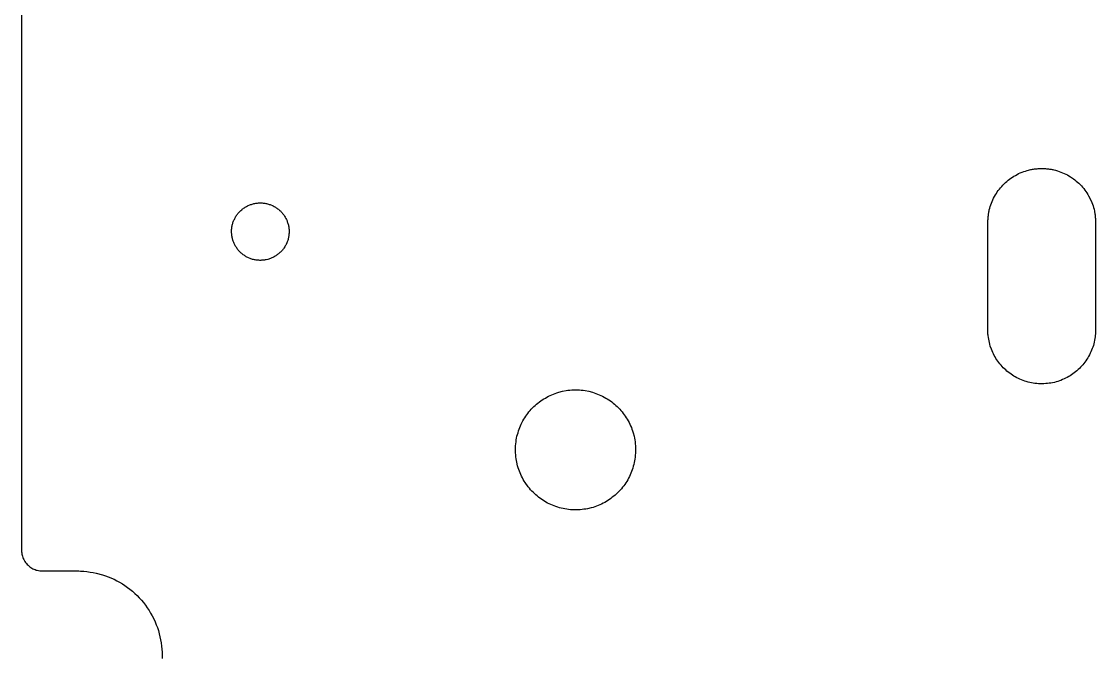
# Model space of a CAD drawing. Extents: x 14 to 158, y 769 to 1204.
# Drawn here: x 14 to 90.1, y 859.3 to 904.1 of the extents above; entities that cross this region are included whole.
import ezdxf

# ---------------------------------------------------------------- set-up
doc = ezdxf.new("R2010")
doc.units = 0

msp = doc.modelspace()

# ---------------------------------------------------------------- linework, layer by layer
at = {"layer": 'Top'}
for p, q in [((14.025508, 928.011522), (14.0255, 866.648)), ((84.732824, 893.366882), (84.855762, 893.414172)), ((84.855762, 893.414172), (84.975553, 893.464609)), ((84.975553, 893.464609), (85.095336, 893.502458)), ((85.095336, 893.502458), (85.218282, 893.537159)), ((85.218282, 893.537159), (85.476772, 893.600185)), ((85.476772, 893.600185), (85.533504, 893.615922)), ((85.533504, 893.615922), (85.596531, 893.625364)), ((85.596531, 893.625364), (85.668999, 893.63182)), ((85.668999, 893.63182), (85.735173, 893.647556)), ((85.735173, 893.647556), (85.7982, 893.656998)), ((85.7982, 893.656998), (85.8644, 893.657)), ((85.8644, 893.657), (85.927427, 893.666442)), ((85.927427, 893.666442), (85.993601, 893.672898)), ((85.993601, 893.672898), (86.066, 893.673)), ((86.066, 893.673), (86.129027, 893.682442)), ((86.129027, 893.682442), (86.397, 893.683)), ((86.397, 893.683), (86.460027, 893.673558)), ((86.460027, 893.673558), (86.5262, 893.673)), ((86.5262, 893.673), (86.589227, 893.666544)), ((86.589227, 893.666544), (86.661695, 893.657102)), ((86.661695, 893.657102), (86.727869, 893.64766)), ((86.727869, 893.64766), (86.790896, 893.641204)), ((86.790896, 893.641204), (86.85707, 893.631762)), ((86.85707, 893.631762), (86.920097, 893.625306)), ((86.920097, 893.625306), (86.986271, 893.60957)), ((86.986271, 893.60957), (87.049297, 893.600128)), ((87.049297, 893.600128), (87.112324, 893.584391)), ((87.112324, 893.584391), (87.23527, 893.552838)), ((87.23527, 893.552838), (87.364511, 893.518137)), ((87.364511, 893.518137), (87.484302, 893.480288)), ((87.484302, 893.480288), (87.607248, 893.429851)), ((87.607248, 893.429851), (87.727031, 893.382561)), ((83.588522, 892.601006), (83.683086, 892.679769)), ((83.683086, 892.679769), (83.774511, 892.768039)), ((83.774511, 892.768039), (83.869076, 892.849998)), ((83.869076, 892.849998), (83.976262, 892.922467)), ((83.976262, 892.922467), (84.070826, 892.995016)), ((84.070826, 892.995016), (84.178012, 893.067485)), ((84.178012, 893.067485), (84.288337, 893.133659)), ((84.288337, 893.133659), (84.395523, 893.196685)), ((84.395523, 893.196685), (84.509003, 893.262859)), ((84.509003, 893.262859), (84.619336, 893.316444)), ((84.619336, 893.316444), (84.732824, 893.366882)), ((87.727031, 893.382561), (87.840519, 893.335271)), ((87.840519, 893.335271), (88.067488, 893.221791)), ((88.067488, 893.221791), (88.177821, 893.155617)), ((88.177821, 893.155617), (88.284999, 893.09259)), ((88.284999, 893.09259), (88.493052, 892.94758)), ((88.493052, 892.94758), (88.60023, 892.875111)), ((88.60023, 892.875111), (88.694802, 892.793152)), ((88.694802, 892.793152), (88.783072, 892.711185)), ((88.783072, 892.711185), (88.880792, 892.632422)), ((82.967568, 891.809767), (83.040036, 891.913789)), ((83.040036, 891.913789), (83.103063, 892.017819)), ((83.103063, 892.017819), (83.175532, 892.124997)), ((83.175532, 892.124997), (83.257491, 892.21957)), ((83.257491, 892.21957), (83.336334, 892.317289)), ((83.336334, 892.317289), (83.418293, 892.415017)), ((83.418293, 892.415017), (83.500252, 892.509581)), ((83.500252, 892.509581), (83.588522, 892.601006)), ((88.880792, 892.632422), (88.969061, 892.544152)), ((88.969061, 892.544152), (89.057323, 892.446433)), ((89.057323, 892.446433), (89.139282, 892.358163)), ((89.139282, 892.358163), (89.221249, 892.260444)), ((89.221249, 892.260444), (89.300093, 892.156414)), ((89.300093, 892.156414), (89.372561, 892.058694)), ((89.372561, 892.058694), (89.44503, 891.954664)), ((89.44503, 891.954664), (89.511204, 891.850642)), ((30.19052, 891.105793), (30.248309, 891.128228)), ((30.248309, 891.128228), (30.306099, 891.144206)), ((30.306099, 891.144206), (30.363888, 891.163413)), ((30.363888, 891.163413), (30.428101, 891.179392)), ((30.428101, 891.179392), (30.48589, 891.19537)), ((30.48589, 891.19537), (30.553307, 891.211349)), ((30.553307, 891.211349), (30.607884, 891.217805)), ((30.607884, 891.217805), (30.675309, 891.227408)), ((30.675309, 891.227408), (30.739522, 891.237011)), ((30.739522, 891.237011), (30.806947, 891.243467)), ((30.806947, 891.243467), (30.9386, 891.244)), ((30.9385, 891.244), (31.0701, 891.244)), ((31.0701, 891.244), (31.127889, 891.237544)), ((31.127889, 891.237544), (31.192102, 891.227941)), ((31.192102, 891.227941), (31.259519, 891.218337)), ((31.259519, 891.218337), (31.323732, 891.211881)), ((31.323732, 891.211881), (31.381521, 891.195903)), ((31.381521, 891.195903), (31.448946, 891.179924)), ((31.448946, 891.179924), (31.503524, 891.163946)), ((31.503524, 891.163946), (31.561313, 891.144739)), ((31.561313, 891.144739), (31.619102, 891.12876)), ((31.619102, 891.12876), (31.676891, 891.106326)), ((82.652354, 891.116249), (82.693349, 891.23604)), ((82.693349, 891.23604), (82.740639, 891.355831)), ((82.740639, 891.355831), (82.78793, 891.469311)), ((82.78793, 891.469311), (82.844662, 891.582799)), ((82.844662, 891.582799), (82.910836, 891.696279)), ((82.910836, 891.696279), (82.967568, 891.809767)), ((89.511204, 891.850642), (89.574231, 891.737154)), ((89.574231, 891.737154), (89.744452, 891.396705)), ((89.744452, 891.396705), (89.791742, 891.276914)), ((89.791742, 891.276914), (89.842179, 891.153976)), ((89.842179, 891.153976), (89.883175, 891.034185)), ((29.243396, 890.349287), (29.27871, 890.397304)), ((29.27871, 890.397304), (29.320448, 890.448548)), ((29.320448, 890.448548), (29.352559, 890.496565)), ((29.352559, 890.496565), (29.394297, 890.538206)), ((29.394297, 890.538206), (29.432823, 890.586222)), ((29.432823, 890.586222), (29.564456, 890.717545)), ((29.564456, 890.717545), (29.61583, 890.759267)), ((29.61583, 890.759267), (29.654356, 890.791386)), ((29.654356, 890.791386), (29.705729, 890.833108)), ((29.705729, 890.833108), (29.753883, 890.865226)), ((29.753883, 890.865226), (29.805257, 890.906948)), ((29.805257, 890.906948), (29.859834, 890.939067)), ((29.859834, 890.939067), (29.911208, 890.964649)), ((29.911208, 890.964649), (29.959361, 890.996767)), ((29.959361, 890.996767), (30.017151, 891.032033)), ((30.017151, 891.032033), (30.07494, 891.054549)), ((30.07494, 891.054549), (30.19052, 891.105793)), ((31.676891, 891.106326), (31.792472, 891.055081)), ((31.792472, 891.055081), (31.850262, 891.032566)), ((31.850262, 891.032566), (31.908051, 890.9973)), ((31.908051, 890.9973), (31.956205, 890.974865)), ((31.956205, 890.974865), (32.013994, 890.93968)), ((32.013994, 890.93968), (32.065368, 890.907562)), ((32.065368, 890.907562), (32.113521, 890.865921)), ((32.113521, 890.865921), (32.161675, 890.833802)), ((32.161675, 890.833802), (32.213049, 890.792161)), ((32.213049, 890.792161), (32.261202, 890.760042)), ((32.261202, 890.760042), (32.30294, 890.718401)), ((32.30294, 890.718401), (32.351094, 890.679907)), ((32.351094, 890.679907), (32.392832, 890.628663)), ((32.392832, 890.628663), (32.43457, 890.587021)), ((32.43457, 890.587021), (32.476308, 890.539005)), ((32.476308, 890.539005), (32.514834, 890.497364)), ((32.514834, 890.497364), (32.550149, 890.449347)), ((32.550149, 890.449347), (32.588683, 890.398103)), ((32.588683, 890.398103), (32.623997, 890.350086)), ((82.472554, 890.356669), (82.481996, 890.419696)), ((82.481996, 890.419696), (82.491438, 890.48587)), ((82.491438, 890.48587), (82.497894, 890.548897)), ((82.497894, 890.548897), (82.51363, 890.615071)), ((82.51363, 890.615071), (82.529367, 890.678097)), ((82.529367, 890.678097), (82.538809, 890.744271)), ((82.538809, 890.744271), (82.570362, 890.864062)), ((82.570362, 890.864062), (82.611358, 890.993311)), ((82.611358, 890.993311), (82.652354, 891.116249)), ((89.883175, 891.034185), (89.914729, 890.914394)), ((89.914729, 890.914394), (89.955724, 890.791456)), ((89.955724, 890.791456), (89.977755, 890.662207)), ((89.977755, 890.662207), (89.993492, 890.59918)), ((89.993492, 890.59918), (90.002934, 890.533006)), ((90.002934, 890.533006), (90.01867, 890.46998)), ((90.01867, 890.46998), (90.028112, 890.403806)), ((90.028112, 890.403806), (90.034568, 890.340779)), ((28.925527, 889.545838), (28.931983, 889.613061)), ((28.931983, 889.613061), (28.948034, 889.670681)), ((28.948034, 889.670681), (28.964086, 889.734676)), ((28.964086, 889.734676), (28.983349, 889.792296)), ((28.983349, 889.792296), (28.9994, 889.849916)), ((28.9994, 889.849916), (29.021875, 889.907535)), ((29.021875, 889.907535), (29.037926, 889.971531)), ((29.037926, 889.971531), (29.063605, 890.022775)), ((29.063605, 890.022775), (29.095715, 890.080395)), ((29.095715, 890.080395), (29.121394, 890.138015)), ((29.121394, 890.138015), (29.147073, 890.192406)), ((29.147073, 890.192406), (29.179183, 890.243651)), ((29.179183, 890.243651), (29.211286, 890.301271)), ((29.211286, 890.301271), (29.243396, 890.349287)), ((32.623997, 890.350086), (32.656108, 890.30207)), ((32.656108, 890.30207), (32.688218, 890.24445)), ((32.688218, 890.24445), (32.720321, 890.193205)), ((32.720321, 890.193205), (32.745999, 890.138813)), ((32.745999, 890.138813), (32.778102, 890.081194)), ((32.778102, 890.081194), (32.803781, 890.023574)), ((32.803781, 890.023574), (32.829459, 889.972329)), ((32.829459, 889.972329), (32.84551, 889.908334)), ((32.84551, 889.908334), (32.867985, 889.850714)), ((32.867985, 889.850714), (32.887249, 889.793095)), ((32.887249, 889.793095), (32.9033, 889.735475)), ((32.9033, 889.735475), (32.919351, 889.67148)), ((32.919351, 889.67148), (32.935402, 889.61386)), ((32.935402, 889.61386), (32.941858, 889.546637)), ((82.4407, 890.026), (82.450142, 890.089027)), ((82.4407, 881.94), (82.4407, 890.026)), ((82.450142, 890.089027), (82.4502, 890.155)), ((82.4502, 890.155), (82.456656, 890.227469)), ((82.456656, 890.227469), (82.466098, 890.290495)), ((82.466098, 890.290495), (82.472554, 890.356669)), ((90.034568, 890.340779), (90.04401, 890.274605)), ((90.04401, 890.274605), (90.044, 890.202)), ((90.044, 890.202), (90.050456, 890.138973)), ((90.050456, 890.138973), (90.059898, 890.072799)), ((90.059898, 890.072799), (90.0599, 889.871)), ((90.06, 889.872), (90.06, 881.94)), ((28.899764, 889.10462), (28.8998, 889.357)), ((28.9094, 889.047), (28.899764, 889.10462)), ((28.8998, 889.357), (28.909436, 889.424223)), ((28.909462, 888.982979), (28.9094, 889.047)), ((28.909436, 889.424223), (28.915892, 889.481843)), ((28.915918, 888.915756), (28.909462, 888.982979)), ((28.915892, 889.481843), (28.925527, 889.545838)), ((28.931969, 888.851761), (28.915918, 888.915756)), ((28.941604, 888.794141), (28.931969, 888.851761)), ((32.951564, 888.900005), (32.935513, 888.842385)), ((32.941858, 889.546637), (32.951494, 889.482642)), ((32.951494, 889.482642), (32.961129, 889.425022)), ((32.9612, 888.964), (32.951564, 888.900005)), ((32.961129, 889.425022), (32.967585, 889.357799)), ((32.9676, 889.095), (32.961144, 889.031005)), ((32.961144, 889.031005), (32.9612, 888.964)), ((32.967585, 889.357799), (32.9676, 889.095)), ((28.957656, 888.726918), (28.941604, 888.794141)), ((28.989758, 888.611622), (28.957656, 888.726918)), ((29.005809, 888.547627), (28.989758, 888.611622)), ((29.057183, 888.432331), (29.005809, 888.547627)), ((29.079658, 888.374711), (29.057183, 888.432331)), ((29.105337, 888.317091), (29.079658, 888.374711)), ((29.131015, 888.269075), (29.105337, 888.317091)), ((29.163118, 888.211455), (29.131015, 888.269075)), ((29.195228, 888.163438), (29.163118, 888.211455)), ((29.227339, 888.105819), (29.195228, 888.163438)), ((29.262653, 888.054574), (29.227339, 888.105819)), ((32.672246, 888.144508), (32.608033, 888.048426)), ((32.704356, 888.202128), (32.672246, 888.144508)), ((32.730035, 888.253372), (32.704356, 888.202128)), ((32.762146, 888.310992), (32.730035, 888.253372)), ((32.813519, 888.426296), (32.762146, 888.310992)), ((32.835994, 888.480688), (32.813519, 888.426296)), ((32.852045, 888.538307), (32.835994, 888.480688)), ((32.877724, 888.595927), (32.852045, 888.538307)), ((32.893775, 888.653547), (32.877724, 888.595927)), ((32.909826, 888.72077), (32.893775, 888.653547)), ((32.925878, 888.77839), (32.909826, 888.72077)), ((32.935513, 888.842385), (32.925878, 888.77839)), ((29.294756, 888.006477), (29.262653, 888.054574)), ((29.336494, 887.95846), (29.294756, 888.006477)), ((29.368604, 887.907216), (29.336494, 887.95846)), ((29.410342, 887.865494), (29.368604, 887.907216)), ((29.448868, 887.817477), (29.410342, 887.865494)), ((29.490606, 887.775836), (29.448868, 887.817477)), ((29.54198, 887.734114), (29.490606, 887.775836)), ((29.580506, 887.695621), (29.54198, 887.734114)), ((29.63188, 887.653979), (29.580506, 887.695621)), ((29.680034, 887.612338), (29.63188, 887.653979)), ((29.721772, 887.58022), (29.680034, 887.612338)), ((29.779561, 887.538578), (29.721772, 887.58022)), ((29.827715, 887.50646), (29.779561, 887.538578)), ((29.879088, 887.474341), (29.827715, 887.50646)), ((29.936877, 887.439075), (29.879088, 887.474341)), ((29.985031, 887.416641), (29.936877, 887.439075)), ((30.04282, 887.381375), (29.985031, 887.416641)), ((30.10061, 887.358859), (30.04282, 887.381375)), ((30.21619, 887.307615), (30.10061, 887.358859)), ((31.760465, 887.359329), (31.644886, 887.308085)), ((31.818254, 887.381844), (31.760465, 887.359329)), ((31.876044, 887.407426), (31.818254, 887.381844)), ((31.924197, 887.439545), (31.876044, 887.407426)), ((31.981987, 887.465127), (31.924197, 887.439545)), ((32.03014, 887.497245), (31.981987, 887.465127)), ((32.081514, 887.538967), (32.03014, 887.497245)), ((32.129668, 887.571086), (32.081514, 887.538967)), ((32.177821, 887.606352), (32.129668, 887.571086)), ((32.229195, 887.644765), (32.177821, 887.606352)), ((32.277349, 887.686487), (32.229195, 887.644765)), ((32.319087, 887.728128), (32.277349, 887.686487)), ((32.36724, 887.769769), (32.319087, 887.728128)), ((32.408978, 887.81141), (32.36724, 887.769769)), ((32.450716, 887.859427), (32.408978, 887.81141)), ((32.492454, 887.901149), (32.450716, 887.859427)), ((32.530981, 887.949165), (32.492454, 887.901149)), ((32.566295, 887.997182), (32.530981, 887.949165)), ((32.608033, 888.048426), (32.566295, 887.997182)), ((30.270767, 887.291636), (30.21619, 887.307615)), ((30.328556, 887.275658), (30.270767, 887.291636)), ((30.386346, 887.250076), (30.328556, 887.275658)), ((30.453771, 887.234097), (30.386346, 887.250076)), ((30.51156, 887.227641), (30.453771, 887.234097)), ((30.575773, 887.211663), (30.51156, 887.227641)), ((30.633562, 887.202059), (30.575773, 887.211663)), ((30.700987, 887.195603), (30.633562, 887.202059)), ((30.7652, 887.186), (30.700987, 887.195603)), ((30.832587, 887.185603), (30.7652, 887.186)), ((30.8968, 887.176), (30.832587, 887.185603)), ((30.964187, 887.176397), (30.8968, 887.176)), ((31.0284, 887.186), (30.964187, 887.176397)), ((31.092678, 887.186228), (31.0284, 887.186)), ((31.150467, 887.195831), (31.092678, 887.186228)), ((31.217884, 887.202287), (31.150467, 887.195831)), ((31.282097, 887.21189), (31.217884, 887.202287)), ((31.349514, 887.218346), (31.282097, 887.21189)), ((31.465095, 887.250465), (31.349514, 887.218346)), ((31.529308, 887.269671), (31.465095, 887.250465)), ((31.587097, 887.28565), (31.529308, 887.269671)), ((31.644886, 887.308085), (31.587097, 887.28565)), ((82.4565, 881.94), (82.4407, 881.94)), ((82.456482, 881.908687), (82.4565, 881.94)), ((82.465924, 881.851955), (82.456482, 881.908687)), ((82.47238, 881.722714), (82.465924, 881.851955)), ((82.497558, 881.599768), (82.47238, 881.722714)), ((82.547996, 881.360194), (82.497558, 881.599768)), ((82.579549, 881.237248), (82.547996, 881.360194)), ((89.937055, 881.278747), (89.905501, 881.165259)), ((89.971756, 881.39853), (89.937055, 881.278747)), ((89.993787, 881.521476), (89.971756, 881.39853)), ((90.012671, 881.641259), (89.993787, 881.521476)), ((90.034702, 881.770508), (90.012671, 881.641259)), ((90.044144, 881.893446), (90.034702, 881.770508)), ((90.0506, 881.925), (90.044144, 881.893446)), ((90.06, 881.94), (90.0506, 881.94)), ((90.0506, 881.94), (90.0506, 881.925)), ((82.611103, 881.117465), (82.579549, 881.237248)), ((82.693062, 880.890496), (82.611103, 881.117465)), ((82.787634, 880.663527), (82.693062, 880.890496)), ((82.838072, 880.559497), (82.787634, 880.663527)), ((82.894804, 880.446017), (82.838072, 880.559497)), ((89.631202, 880.48751), (89.57447, 880.38348)), ((89.687934, 880.60099), (89.631202, 880.48751)), ((89.735224, 880.70502), (89.687934, 880.60099)), ((89.785662, 880.8185), (89.735224, 880.70502)), ((89.826657, 880.931988), (89.785662, 880.8185)), ((89.864506, 881.045468), (89.826657, 880.931988)), ((89.905501, 881.165259), (89.864506, 881.045468)), ((82.951536, 880.341987), (82.894804, 880.446017)), ((83.014563, 880.244267), (82.951536, 880.341987)), ((83.077589, 880.140237), (83.014563, 880.244267)), ((83.143763, 880.042518), (83.077589, 880.140237)), ((83.216232, 879.947945), (83.143763, 880.042518)), ((83.288701, 879.850218), (83.216232, 879.947945)), ((83.370668, 879.761956), (83.288701, 879.850218)), ((83.449511, 879.673686), (83.370668, 879.761956)), ((89.164772, 879.793992), (89.082813, 879.70573)), ((89.237241, 879.882262), (89.164772, 879.793992)), ((89.382243, 880.077701), (89.237241, 879.882262)), ((89.445269, 880.181731), (89.382243, 880.077701)), ((89.511443, 880.27945), (89.445269, 880.181731)), ((89.57447, 880.38348), (89.511443, 880.27945)), ((83.53147, 879.582269), (83.449511, 879.673686)), ((83.610314, 879.503506), (83.53147, 879.582269)), ((83.701731, 879.421539), (83.610314, 879.503506)), ((83.790001, 879.342776), (83.701731, 879.421539)), ((83.884565, 879.260817), (83.790001, 879.342776)), ((83.982293, 879.188268), (83.884565, 879.260817)), ((84.080013, 879.122094), (83.982293, 879.188268)), ((84.17774, 879.049625), (84.080013, 879.122094)), ((84.281762, 878.992893), (84.17774, 879.049625)), ((84.37949, 878.929866), (84.281762, 878.992893)), ((88.260021, 879.012194), (88.162301, 878.955462)), ((88.364051, 879.075221), (88.260021, 879.012194)), ((88.55949, 879.220223), (88.364051, 879.075221)), ((88.654062, 879.292772), (88.55949, 879.220223)), ((88.745479, 879.365241), (88.654062, 879.292772)), ((88.833749, 879.4472), (88.745479, 879.365241)), ((88.92201, 879.526044), (88.833749, 879.4472)), ((89.003969, 879.617461), (88.92201, 879.526044)), ((89.082813, 879.70573), (89.003969, 879.617461)), ((84.489815, 878.873134), (84.37949, 878.929866)), ((84.597001, 878.816402), (84.489815, 878.873134)), ((84.701023, 878.769112), (84.597001, 878.816402)), ((84.814511, 878.718675), (84.701023, 878.769112)), ((84.927991, 878.680826), (84.814511, 878.718675)), ((85.047782, 878.630389), (84.927991, 878.680826)), ((85.16127, 878.598835), (85.047782, 878.630389)), ((85.281053, 878.567281), (85.16127, 878.598835)), ((85.403999, 878.535728), (85.281053, 878.567281)), ((85.523782, 878.510549), (85.403999, 878.535728)), ((85.646728, 878.485371), (85.523782, 878.510549)), ((85.766519, 878.469634), (85.646728, 878.485371)), ((85.89576, 878.453898), (85.766519, 878.469634)), ((86.015551, 878.444456), (85.89576, 878.453898)), ((86.1448, 878.438), (86.015551, 878.444456)), ((86.274046, 878.438417), (86.1448, 878.438)), ((86.403295, 878.444873), (86.274046, 878.438417)), ((86.532536, 878.454315), (86.403295, 878.444873)), ((86.655482, 878.463757), (86.532536, 878.454315)), ((86.784723, 878.479494), (86.655482, 878.463757)), ((86.904514, 878.49523), (86.784723, 878.479494)), ((87.024305, 878.517261), (86.904514, 878.49523)), ((87.147243, 878.54244), (87.024305, 878.517261)), ((87.267034, 878.573993), (87.147243, 878.54244)), ((87.389972, 878.614989), (87.267034, 878.573993)), ((87.500305, 878.646543), (87.389972, 878.614989)), ((87.613793, 878.687538), (87.500305, 878.646543)), ((87.727273, 878.737976), (87.613793, 878.687538)), ((87.840761, 878.785266), (87.727273, 878.737976)), ((87.944783, 878.841998), (87.840761, 878.785266)), ((88.058271, 878.889288), (87.944783, 878.841998)), ((88.162301, 878.955462), (88.058271, 878.889288)), ((51.112414, 877.436175), (51.225902, 877.502349)), ((51.225902, 877.502349), (51.339382, 877.565376)), ((51.339382, 877.565376), (51.45287, 877.622108)), ((51.45287, 877.622108), (51.572653, 877.672545)), ((51.572653, 877.672545), (51.695599, 877.719836)), ((51.695599, 877.719836), (51.815382, 877.767126)), ((51.815382, 877.767126), (51.935173, 877.808121)), ((51.935173, 877.808121), (52.058119, 877.849117)), ((52.058119, 877.849117), (52.316609, 877.912144)), ((52.316609, 877.912144), (52.575099, 877.962581)), ((52.575099, 877.962581), (52.710651, 877.984612)), ((52.710651, 877.984612), (52.8399, 877.994054)), ((52.8399, 877.994054), (52.978599, 878.009791)), ((52.978599, 878.009791), (53.114151, 878.019233)), ((53.114151, 878.019233), (53.2528, 878.019)), ((53.2533, 878.019), (53.3888, 878.019)), ((53.3888, 878.019), (53.527507, 878.009558)), ((53.527507, 878.009558), (53.656748, 877.993822)), ((53.656748, 877.993822), (53.7923, 877.98438)), ((53.7923, 877.98438), (53.921549, 877.962349)), ((53.921549, 877.962349), (54.180039, 877.911911)), ((54.180039, 877.911911), (54.438529, 877.848884)), ((54.438529, 877.848884), (54.55832, 877.807889)), ((54.55832, 877.807889), (54.687569, 877.766893)), ((54.687569, 877.766893), (54.810507, 877.719603)), ((54.810507, 877.719603), (54.930298, 877.672313)), ((54.930298, 877.672313), (55.043778, 877.621875)), ((55.043778, 877.621875), (55.163569, 877.565143)), ((55.163569, 877.565143), (55.277057, 877.502116)), ((55.277057, 877.502116), (55.390537, 877.435942)), ((50.119426, 876.648164), (50.210843, 876.736433)), ((50.210843, 876.736433), (50.299113, 876.824695)), ((50.299113, 876.824695), (50.393685, 876.912965)), ((50.393685, 876.912965), (50.485102, 876.994924)), ((50.485102, 876.994924), (50.589124, 877.083193)), ((50.589124, 877.083193), (50.686852, 877.155662)), ((50.686852, 877.155662), (50.790874, 877.234506)), ((50.790874, 877.234506), (50.894904, 877.306974)), ((50.894904, 877.306974), (50.998934, 877.373148)), ((50.998934, 877.373148), (51.112414, 877.436175)), ((55.390537, 877.435942), (55.494567, 877.372916)), ((55.494567, 877.372916), (55.608047, 877.306742)), ((55.608047, 877.306742), (55.715233, 877.234273)), ((55.715233, 877.234273), (55.809797, 877.155429)), ((55.809797, 877.155429), (55.916983, 877.082961)), ((55.916983, 877.082961), (56.011548, 876.994691)), ((56.011548, 876.994691), (56.109275, 876.912732)), ((56.109275, 876.912732), (56.197537, 876.824462)), ((56.197537, 876.824462), (56.295265, 876.736201)), ((56.295265, 876.736201), (56.374109, 876.647931)), ((49.523755, 875.815947), (49.586782, 875.929435)), ((49.586782, 875.929435), (49.652956, 876.033465)), ((49.652956, 876.033465), (49.725425, 876.146945)), ((49.725425, 876.146945), (49.797893, 876.250975)), ((49.797893, 876.250975), (49.870362, 876.348695)), ((49.870362, 876.348695), (49.952321, 876.452725)), ((49.952321, 876.452725), (50.031165, 876.550444)), ((50.031165, 876.550444), (50.119426, 876.648164)), ((56.374109, 876.647931), (56.465526, 876.550211)), ((56.465526, 876.550211), (56.544369, 876.452492)), ((56.544369, 876.452492), (56.626328, 876.348462)), ((56.626328, 876.348462), (56.698797, 876.250742)), ((56.698797, 876.250742), (56.771266, 876.146712)), ((56.771266, 876.146712), (56.843734, 876.033232)), ((56.843734, 876.033232), (56.906761, 875.929202)), ((56.906761, 875.929202), (56.972935, 875.815714)), ((49.217967, 875.106675), (49.258963, 875.226466)), ((49.258963, 875.226466), (49.306253, 875.346249)), ((49.306253, 875.346249), (49.353543, 875.469195)), ((49.353543, 875.469195), (49.410275, 875.588978)), ((49.410275, 875.588978), (49.523755, 875.815947)), ((56.972935, 875.815714), (57.035962, 875.702234)), ((57.035962, 875.702234), (57.092694, 875.588746)), ((57.092694, 875.588746), (57.143131, 875.468963)), ((57.143131, 875.468963), (57.199863, 875.346017)), ((57.199863, 875.346017), (57.237712, 875.226234)), ((57.237712, 875.226234), (57.288149, 875.106443)), ((49.038329, 874.3375), (49.057213, 874.466749)), ((49.057213, 874.466749), (49.079244, 874.595998)), ((49.079244, 874.595998), (49.104422, 874.725239)), ((49.104422, 874.725239), (49.135976, 874.854488)), ((49.135976, 874.854488), (49.176972, 874.983729)), ((49.176972, 874.983729), (49.217967, 875.106675)), ((57.288149, 875.106443), (57.329145, 874.983497)), ((57.329145, 874.983497), (57.392171, 874.725007)), ((57.392171, 874.725007), (57.41735, 874.595766)), ((57.41735, 874.595766), (57.439381, 874.466517)), ((57.439381, 874.466517), (57.464559, 874.337268)), ((49.000389, 873.684094), (49.0004, 873.934)), ((49.006845, 873.545387), (49.000389, 873.684094)), ((49.0004, 873.934), (49.006856, 874.063249)), ((49.006856, 874.063249), (49.022593, 874.201948)), ((49.022593, 874.201948), (49.038329, 874.3375)), ((57.464559, 874.337268), (57.480296, 874.201716)), ((57.480296, 874.201716), (57.489738, 874.063017)), ((57.489738, 874.063017), (57.496194, 873.933768)), ((57.4962, 873.659), (57.489744, 873.523448)), ((57.496194, 873.933768), (57.4962, 873.659)), ((49.016287, 873.409843), (49.006845, 873.545387)), ((49.022743, 873.280594), (49.016287, 873.409843)), ((49.047922, 873.141887), (49.022743, 873.280594)), ((49.063658, 873.015793), (49.047922, 873.141887)), ((49.088837, 872.886552), (49.063658, 873.015793)), ((49.151863, 872.628062), (49.088837, 872.886552)), ((57.432931, 872.990699), (57.401377, 872.861458)), ((57.448668, 873.119948), (57.432931, 872.990699)), ((57.473846, 873.249197), (57.448668, 873.119948)), ((57.480302, 873.384749), (57.473846, 873.249197)), ((57.489744, 873.523448), (57.480302, 873.384749)), ((49.192859, 872.505116), (49.151863, 872.628062)), ((49.233855, 872.375875), (49.192859, 872.505116)), ((49.27485, 872.256084), (49.233855, 872.375875)), ((49.32214, 872.133138), (49.27485, 872.256084)), ((49.378872, 872.013355), (49.32214, 872.133138)), ((57.215364, 872.23099), (57.164926, 872.111199)), ((57.262654, 872.353928), (57.215364, 872.23099)), ((57.30365, 872.483177), (57.262654, 872.353928)), ((57.335203, 872.602968), (57.30365, 872.483177)), ((57.376199, 872.732209), (57.335203, 872.602968)), ((57.401377, 872.861458), (57.376199, 872.732209)), ((49.426163, 871.899867), (49.378872, 872.013355)), ((49.492337, 871.786387), (49.426163, 871.899867)), ((49.549069, 871.676054), (49.492337, 871.786387)), ((49.612095, 871.562566), (49.549069, 871.676054)), ((49.684564, 871.455388), (49.612095, 871.562566)), ((49.902075, 871.143305), (49.684564, 871.455388)), ((56.802503, 871.43345), (56.730034, 871.326264)), ((56.868677, 871.537472), (56.802503, 871.43345)), ((56.941145, 871.65096), (56.868677, 871.537472)), ((56.997877, 871.76444), (56.941145, 871.65096)), ((57.060904, 871.877928), (56.997877, 871.76444)), ((57.108194, 871.997719), (57.060904, 871.877928)), ((57.164926, 872.111199), (57.108194, 871.997719)), ((49.984034, 871.045585), (49.902075, 871.143305)), ((50.072304, 870.947857), (49.984034, 871.045585)), ((50.154263, 870.850138), (50.072304, 870.947857)), ((50.242532, 870.761876), (50.154263, 870.850138)), ((50.340252, 870.673606), (50.242532, 870.761876)), ((50.428513, 870.585345), (50.340252, 870.673606)), ((56.140545, 870.657972), (56.052276, 870.569702)), ((56.238265, 870.746234), (56.140545, 870.657972)), ((56.414796, 870.922765), (56.238265, 870.746234)), ((56.496763, 871.020492), (56.414796, 870.922765)), ((56.575607, 871.124514), (56.496763, 871.020492)), ((56.657566, 871.222242), (56.575607, 871.124514)), ((56.730034, 871.326264), (56.657566, 871.222242)), ((50.523086, 870.503378), (50.428513, 870.585345)), ((50.630264, 870.424615), (50.523086, 870.503378)), ((50.724836, 870.342648), (50.630264, 870.424615)), ((50.832014, 870.270179), (50.724836, 870.342648)), ((50.936044, 870.19771), (50.832014, 870.270179)), ((51.049532, 870.134684), (50.936044, 870.19771)), ((51.153554, 870.06851), (51.049532, 870.134684)), ((51.267042, 870.005483), (51.153554, 870.06851)), ((51.380522, 869.948751), (51.267042, 870.005483)), ((51.500313, 869.892019), (51.380522, 869.948751)), ((51.623251, 869.841581), (51.500313, 869.892019)), ((51.862833, 869.747009), (51.623251, 869.841581)), ((54.971027, 869.882679), (54.857547, 869.825947)), ((55.090818, 869.933117), (54.971027, 869.882679)), ((55.204298, 869.996143), (55.090818, 869.933117)), ((55.317786, 870.052875), (55.204298, 869.996143)), ((55.431266, 870.115902), (55.317786, 870.052875)), ((55.544754, 870.191518), (55.431266, 870.115902)), ((55.648776, 870.254545), (55.544754, 870.191518)), ((55.752806, 870.327013), (55.648776, 870.254545)), ((55.850526, 870.40898), (55.752806, 870.327013)), ((55.954556, 870.487743), (55.850526, 870.40898)), ((56.052276, 870.569702), (55.954556, 870.487743)), ((51.985771, 869.706013), (51.862833, 869.747009)), ((52.11502, 869.67446), (51.985771, 869.706013)), ((52.234811, 869.639759), (52.11502, 869.67446)), ((52.364052, 869.608205), (52.234811, 869.639759)), ((52.493301, 869.586093), (52.364052, 869.608205)), ((52.632, 869.560915), (52.493301, 869.586093)), ((52.761249, 869.545178), (52.632, 869.560915)), ((52.896801, 869.529442), (52.761249, 869.545178)), ((53.0355, 869.52), (52.896801, 869.529442)), ((53.438987, 869.520255), (53.0355, 869.52)), ((53.574539, 869.529697), (53.438987, 869.520255)), ((53.713246, 869.545434), (53.574539, 869.529697)), ((53.842487, 869.56117), (53.713246, 869.545434)), ((53.978039, 869.576907), (53.842487, 869.56117)), ((54.107288, 869.602085), (53.978039, 869.576907)), ((54.365778, 869.665112), (54.107288, 869.602085)), ((54.485569, 869.696666), (54.365778, 869.665112)), ((54.61481, 869.737661), (54.485569, 869.696666)), ((54.737756, 869.788099), (54.61481, 869.737661)), ((54.857547, 869.825947), (54.737756, 869.788099)), ((14.0255, 866.648), (14.031795, 866.55973)), ((14.031795, 866.55973), (14.041253, 866.477771)), ((14.041253, 866.477771), (14.057013, 866.395813)), ((14.057013, 866.395813), (14.072774, 866.307543)), ((14.072774, 866.307543), (14.097993, 866.235074)), ((14.097993, 866.235074), (14.120056, 866.15623)), ((14.120056, 866.15623), (14.154733, 866.074271)), ((14.154733, 866.074271), (14.192557, 866.001803)), ((14.192557, 866.001803), (14.274518, 865.856793)), ((14.274518, 865.856793), (14.3218, 865.790619)), ((14.3218, 865.790619), (14.37854, 865.71815)), ((14.37854, 865.71815), (14.43528, 865.661418)), ((14.43528, 865.661418), (14.49202, 865.598391)), ((14.49202, 865.598391), (14.558219, 865.541659)), ((14.558219, 865.541659), (14.621269, 865.494369)), ((14.621269, 865.494369), (14.69377, 865.443932)), ((14.69377, 865.443932), (14.766271, 865.396641)), ((14.766271, 865.396641), (14.838772, 865.355646)), ((14.838772, 865.355646), (14.911273, 865.324092)), ((14.911273, 865.324092), (14.993234, 865.292538)), ((14.993234, 865.292538), (15.065735, 865.257837)), ((15.065735, 865.257837), (15.144547, 865.242101)), ((15.144547, 865.242101), (15.226507, 865.22007)), ((15.226507, 865.22007), (15.314773, 865.210628)), ((15.314773, 865.210628), (15.396734, 865.194891)), ((15.396734, 865.194891), (18.092, 865.195)), ((18.092, 865.195), (18.205484, 865.185558)), ((18.205484, 865.185558), (18.429301, 865.179102)), ((18.429301, 865.179102), (18.65627, 865.153924)), ((18.65627, 865.153924), (18.883239, 865.12237)), ((18.883239, 865.12237), (19.100751, 865.090816)), ((19.100751, 865.090816), (19.318263, 865.040379)), ((19.318263, 865.040379), (19.753287, 864.926899)), ((19.753287, 864.926899), (19.964494, 864.85435)), ((19.964494, 864.85435), (20.172548, 864.781881)), ((20.172548, 864.781881), (20.576048, 864.60535)), ((20.576048, 864.60535), (20.777798, 864.50132)), ((20.777798, 864.50132), (20.973244, 864.394142)), ((20.973244, 864.394142), (21.165537, 864.283809)), ((21.165537, 864.283809), (21.351525, 864.160871)), ((21.351525, 864.160871), (21.528056, 864.031622)), ((21.528056, 864.031622), (21.707739, 863.89607)), ((21.707739, 863.89607), (21.874813, 863.757371)), ((21.874813, 863.757371), (22.04504, 863.612361)), ((22.04504, 863.612361), (22.20581, 863.457893)), ((22.20581, 863.457893), (22.360275, 863.297131)), ((22.360275, 863.297131), (22.51474, 863.13005)), ((22.51474, 863.13005), (22.659748, 862.959829)), ((22.659748, 862.959829), (22.795298, 862.780142)), ((22.795298, 862.780142), (22.924544, 862.597308)), ((22.924544, 862.597308), (23.053791, 862.401861)), ((23.053791, 862.401861), (23.167275, 862.209569)), ((23.167275, 862.209569), (23.280759, 862.014122)), ((23.280759, 862.014122), (23.384786, 861.806069)), ((23.384786, 861.806069), (23.482509, 861.604319)), ((23.482509, 861.604319), (23.56132, 861.393111)), ((23.56132, 861.393111), (23.643282, 861.185058)), ((23.643282, 861.185058), (23.715783, 860.97385)), ((23.715783, 860.97385), (23.781981, 860.756339)), ((23.781981, 860.756339), (23.876552, 860.321318)), ((23.876552, 860.321318), (23.917531, 860.103799)), ((23.917531, 860.103799), (23.94275, 859.883141)), ((23.94275, 859.883141), (23.964813, 859.65932)), ((23.964813, 859.65932), (23.983729, 859.441809)), ((23.983729, 859.441809), (23.9838, 858.998))]:
    msp.add_line(p, q, dxfattribs=at)

doc.saveas('drawing.dxf')
